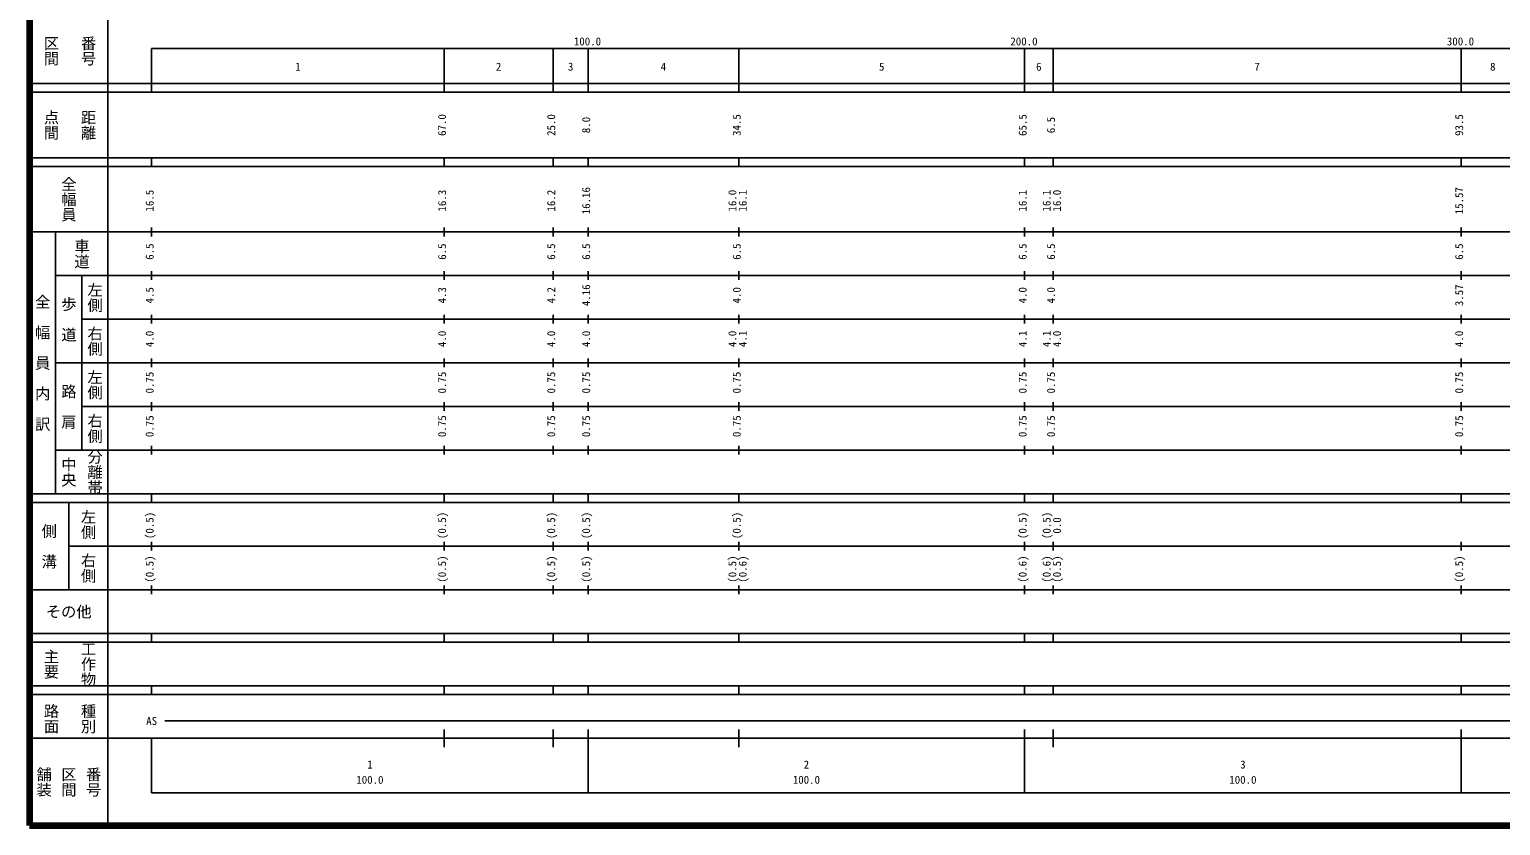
# Model space of a CAD drawing. Units: millimetres on the paper, enlarged 1000 times. Extents: x 40000 to 680000, y 20000 to 380000.
# Drawn here: x 40000 to 377031, y 20000 to 202409 of the extents above; entities that cross this region are included whole.
import ezdxf
from ezdxf.enums import TextEntityAlignment as Align

# ---------------------------------------------------------------- set-up
doc = ezdxf.new("R2010")
doc.units = ezdxf.units.MM
doc.header["$LTSCALE"] = 1000
doc.layers.add('M-TTL', color=2, linetype='Continuous', lineweight=140)
doc.layers.add('M-TTL-BAND', color=7, linetype='Continuous', lineweight=25)
doc.styles.add('@ＭＳ ゴシック', font='')
doc.styles.add('ＭＳ ゴシック', font='')
doc.styles.get('@ＭＳ ゴシック').set_extended_font_data('@MS Gothic')
doc.styles.get('ＭＳ ゴシック').set_extended_font_data('MS Gothic')

msp = doc.modelspace()

# ---------------------------------------------------------------- linework, layer by layer
at = {"layer": 'M-TTL'}
for p, q in [((40000, 380000), (40000, 20000)), ((40000, 20000), (680000, 20000))]:
    msp.add_line(p, q, dxfattribs=at)
at = {"layer": 'M-TTL-BAND'}
for p, q in [((58000, 370000), (58000, 20000)), ((68000, 198000), (579000, 198000)), ((68000, 198000), (68000, 188000)), ((135000, 188000), (135000, 198000)), ((160000, 188000), (160000, 198000)), ((168000, 188000), (168000, 198000)), ((202500, 188000), (202500, 198000)), ((268000, 188000), (268000, 198000)), ((274500, 188000), (274500, 198000)), ((368000, 188000), (368000, 198000)), ((40000, 190000), (579000, 190000)), ((40000, 188000), (579000, 188000)), ((40000, 173000), (579000, 173000)), ((68000, 171000), (68000, 173000)), ((135000, 171000), (135000, 173000)), ((160000, 171000), (160000, 173000)), ((168000, 171000), (168000, 173000)), ((202500, 171000), (202500, 173000)), ((268000, 171000), (268000, 173000)), ((274500, 171000), (274500, 173000)), ((368000, 171000), (368000, 173000)), ((40000, 171000), (579000, 171000)), ((40000, 156000), (579000, 156000)), ((46000, 96000), (46000, 156000)), ((68000, 155000), (68000, 157000)), ((135000, 155000), (135000, 157000)), ((160000, 155000), (160000, 157000)), ((168000, 155000), (168000, 157000)), ((202500, 155000), (202500, 157000)), ((268000, 155000), (268000, 157000)), ((274500, 155000), (274500, 157000)), ((368000, 155000), (368000, 157000)), ((46000, 146000), (579000, 146000)), ((52000, 146000), (52000, 106000)), ((68000, 145000), (68000, 147000)), ((135000, 145000), (135000, 147000)), ((160000, 145000), (160000, 147000)), ((168000, 145000), (168000, 147000)), ((202500, 145000), (202500, 147000)), ((268000, 145000), (268000, 147000)), ((274500, 145000), (274500, 147000)), ((368000, 145000), (368000, 147000)), ((52000, 136000), (579000, 136000)), ((68000, 135000), (68000, 137000)), ((135000, 135000), (135000, 137000)), ((160000, 135000), (160000, 137000)), ((168000, 135000), (168000, 137000)), ((202500, 135000), (202500, 137000)), ((268000, 135000), (268000, 137000)), ((274500, 135000), (274500, 137000)), ((368000, 135000), (368000, 137000)), ((46000, 126000), (579000, 126000)), ((68000, 125000), (68000, 127000)), ((135000, 125000), (135000, 127000)), ((160000, 125000), (160000, 127000)), ((168000, 125000), (168000, 127000)), ((202500, 125000), (202500, 127000)), ((268000, 125000), (268000, 127000)), ((274500, 125000), (274500, 127000)), ((368000, 125000), (368000, 127000)), ((52000, 116000), (579000, 116000)), ((68000, 115000), (68000, 117000)), ((135000, 115000), (135000, 117000)), ((160000, 115000), (160000, 117000)), ((168000, 115000), (168000, 117000)), ((202500, 115000), (202500, 117000)), ((268000, 115000), (268000, 117000)), ((274500, 115000), (274500, 117000)), ((368000, 115000), (368000, 117000)), ((46000, 106000), (579000, 106000)), ((68000, 105000), (68000, 107000)), ((135000, 105000), (135000, 107000)), ((160000, 105000), (160000, 107000)), ((168000, 105000), (168000, 107000)), ((202500, 105000), (202500, 107000)), ((268000, 105000), (268000, 107000)), ((274500, 105000), (274500, 107000)), ((368000, 105000), (368000, 107000)), ((40000, 96000), (579000, 96000)), ((68000, 94000), (68000, 96000)), ((135000, 94000), (135000, 96000)), ((160000, 94000), (160000, 96000)), ((168000, 94000), (168000, 96000)), ((202500, 94000), (202500, 96000)), ((268000, 94000), (268000, 96000)), ((274500, 94000), (274500, 96000)), ((368000, 94000), (368000, 96000)), ((40000, 94000), (579000, 94000)), ((49000, 94000), (49000, 74000)), ((68000, 83000), (68000, 85000)), ((135000, 83000), (135000, 85000)), ((160000, 83000), (160000, 85000)), ((168000, 83000), (168000, 85000)), ((202500, 83000), (202500, 85000)), ((268000, 83000), (268000, 85000)), ((274500, 83000), (274500, 85000)), ((368000, 83000), (368000, 85000)), ((49000, 84000), (579000, 84000)), ((68000, 73000), (68000, 75000)), ((135000, 73000), (135000, 75000)), ((160000, 73000), (160000, 75000)), ((168000, 73000), (168000, 75000)), ((202500, 73000), (202500, 75000)), ((268000, 73000), (268000, 75000)), ((274500, 73000), (274500, 75000)), ((368000, 73000), (368000, 75000)), ((40000, 74000), (579000, 74000)), ((40000, 64000), (579000, 64000)), ((40000, 62000), (579000, 62000)), ((68000, 62000), (68000, 64000)), ((135000, 62000), (135000, 64000)), ((160000, 62000), (160000, 64000)), ((168000, 62000), (168000, 64000)), ((202500, 62000), (202500, 64000)), ((268000, 62000), (268000, 64000)), ((274500, 62000), (274500, 64000)), ((368000, 62000), (368000, 64000)), ((40000, 52000), (579000, 52000)), ((68000, 50000), (68000, 52000)), ((135000, 50000), (135000, 52000)), ((160000, 50000), (160000, 52000)), ((168000, 50000), (168000, 52000)), ((202500, 50000), (202500, 52000)), ((268000, 50000), (268000, 52000)), ((274500, 50000), (274500, 52000)), ((368000, 50000), (368000, 52000)), ((40000, 50000), (579000, 50000)), ((71000, 44000), (565000, 44000)), ((135000, 38000), (135000, 42000)), ((160000, 38000), (160000, 42000)), ((168000, 27500), (168000, 42000)), ((202500, 38000), (202500, 42000)), ((268000, 27500), (268000, 42000)), ((274500, 38000), (274500, 42000)), ((368000, 27500), (368000, 42000)), ((40000, 40000), (579000, 40000)), ((68000, 40000), (68000, 27500)), ((68000, 27500), (579000, 27500))]:
    msp.add_line(p, q, dxfattribs=at)

# ---------------------------------------------------------------- texts
at = {"layer": 'M-TTL-BAND', "style": '@ＭＳ ゴシック'}
for s, p in [('区間', (45000, 197500)), ('番号', (53500, 197500)), ('点間', (45000, 180500)), ('距離', (53500, 180500)), ('全幅員', (49000, 163500)), ('車道', (52000, 151000)), ('全\u3000幅\u3000員\u3000内\u3000訳', (43000, 126000)), ('左側', (55000, 141000)), ('歩\u3000道', (49000, 136000)), ('右側', (55000, 131000)), ('左側', (55000, 121000)), ('路\u3000肩', (49000, 116000)), ('右側', (55000, 111000)), ('分離帯', (55000, 101000)), ('中央', (49000, 101000)), ('左側', (53500, 89000)), ('側\u3000溝', (44500, 84000)), ('右側', (53500, 79000)), ('工作物', (53500, 57000)), ('主要', (45000, 57000)), ('路面', (45000, 44500)), ('種別', (53500, 44500)), ('舗装', (43333, 30000)), ('区間', (49000, 30000)), ('番号', (54667, 30000))]:
    msp.add_text(s, height=2566, rotation=270, dxfattribs=at).set_placement(p, align=Align.MIDDLE_CENTER)
at = {"layer": 'M-TTL-BAND', "style": 'ＭＳ ゴシック'}
for s, p in [('100.0', (167844, 198195)), ('200.0', (267844, 198195)), ('300.0', (367844, 198195)), ('1', (101500, 192405)), ('2', (147500, 192405)), ('3', (164000, 192405)), ('4', (185250, 192405)), ('5', (235250, 192405)), ('6', (271250, 192405)), ('7', (321250, 192405)), ('8', (375250, 192405)), ('AS', (68000, 42500)), ('1', (118000, 32523)), ('2', (218000, 32523)), ('3', (318000, 32523)), ('100.0', (118000, 29033)), ('100.0', (218000, 29033)), ('100.0', (318000, 29033))]:
    msp.add_text(s, height=1833, dxfattribs=at).set_placement(p, align=Align.BOTTOM_CENTER)
for s, p in [('67.0', (136000, 180500)), ('25.0', (161000, 180500)), ('8.0', (169000, 180500)), ('34.5', (203500, 180500)), ('65.5', (269000, 180500)), ('6.5', (275500, 180500)), ('93.5', (369000, 180500)), ('16.5', (69000, 163174)), ('16.3', (136000, 163174)), ('16.2', (161000, 163174)), ('16.16', (169000, 163174)), ('16.0', (202500, 163174)), ('16.1', (204870, 163174)), ('16.1', (269000, 163174)), ('16.1', (274500, 163174)), ('16.0', (276870, 163174)), ('15.57', (369000, 163174)), ('6.5', (69000, 151500)), ('6.5', (136000, 151500)), ('6.5', (161000, 151500)), ('6.5', (169000, 151500)), ('6.5', (203500, 151500)), ('6.5', (269000, 151500)), ('6.5', (275500, 151500)), ('6.5', (369000, 151500)), ('4.5', (69000, 141500)), ('4.3', (136000, 141500)), ('4.2', (161000, 141500)), ('4.16', (169000, 141500)), ('4.0', (203500, 141500)), ('4.0', (269000, 141500)), ('4.0', (275500, 141500)), ('3.57', (369000, 141500)), ('4.0', (69000, 131500)), ('4.0', (136000, 131500)), ('4.0', (161000, 131500)), ('4.0', (169000, 131500)), ('4.0', (202500, 131500)), ('4.1', (204870, 131500)), ('4.1', (269000, 131500)), ('4.1', (274500, 131500)), ('4.0', (276870, 131500)), ('4.0', (369000, 131500)), ('0.75', (69000, 121500)), ('0.75', (136000, 121500)), ('0.75', (161000, 121500)), ('0.75', (169000, 121500)), ('0.75', (203500, 121500)), ('0.75', (269000, 121500)), ('0.75', (275500, 121500)), ('0.75', (369000, 121500)), ('0.75', (69000, 111500)), ('0.75', (136000, 111500)), ('0.75', (161000, 111500)), ('0.75', (169000, 111500)), ('0.75', (203500, 111500)), ('0.75', (269000, 111500)), ('0.75', (275500, 111500)), ('0.75', (369000, 111500)), ('(0.5)', (69000, 88764)), ('(0.5)', (136000, 88764)), ('(0.5)', (161000, 88764)), ('(0.5)', (169000, 88764)), ('(0.5)', (203500, 88764)), ('(0.5)', (269000, 88764)), ('(0.5)', (274500, 88764)), ('0.0', (276870, 88764)), ('(0.5)', (69000, 78764)), ('(0.5)', (136000, 78764)), ('(0.5)', (161000, 78764)), ('(0.5)', (169000, 78764)), ('(0.5)', (202500, 78764)), ('(0.6)', (204870, 78764)), ('(0.6)', (269000, 78764)), ('(0.6)', (274500, 78764)), ('(0.5)', (276870, 78764)), ('(0.5)', (369000, 78764))]:
    msp.add_text(s, height=1833, rotation=90, dxfattribs=at).set_placement(p, align=Align.BOTTOM_CENTER)
msp.add_text('その他', height=2566, dxfattribs=at).set_placement((49000, 69000), align=Align.MIDDLE_CENTER)

doc.saveas('drawing.dxf')
